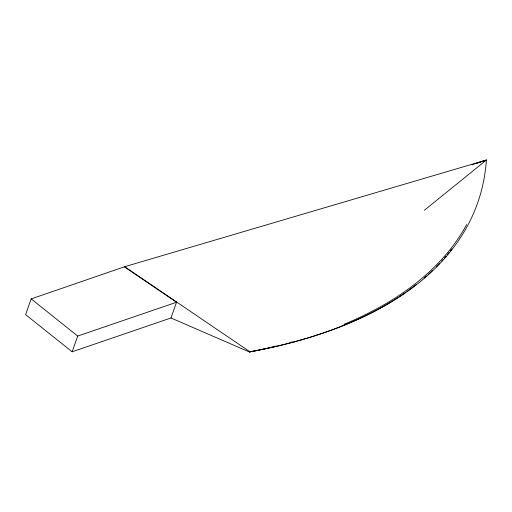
<?xml version="1.0" encoding="UTF-8"?>
<svg xmlns="http://www.w3.org/2000/svg" width="512" height="512" viewBox="0 0 512 512"><rect width="100%" height="100%" fill="white"/><g stroke="black" fill="none" stroke-linecap="round" stroke-linejoin="round"><path stroke-width="0.77" d="M424.339 210.278L486.4 160.038L124.646 266.714L31.168 298.906L25.6 314.63L72.141 351.789L170.976 317.978L249.331 351.962L249.984 351.827A764.07 348.07 19.5 0 0 486.4 160.038L475.898 163.462M72.141 351.789L77.709 336.064L176.544 302.253L124.563 266.95M170.976 317.978L176.627 302.016M472.109 164.73L474.381 163.968M475.795 163.578L486.4 160.038M124.646 266.714L249.984 351.827M31.168 298.906L77.709 336.064M451.917 248.922A764.07 348.07 19.5 0 1 450.483 250.752M449.024 252.576A764.07 348.07 19.5 0 1 447.533 254.387M446.016 256.186A764.07 348.07 19.5 0 1 444.474 257.971M442.899 259.744A764.07 348.07 19.5 0 1 441.837 260.915M439.667 263.245A764.07 348.07 19.5 0 1 438.566 264.403M438.01 264.979A764.07 348.07 19.5 0 1 436.378 266.643M432.467 270.483A764.07 348.07 19.5 0 1 428.41 274.259M426.63 275.853A764.07 348.07 19.5 0 1 424.218 277.965M416.243 284.506A764.07 348.07 19.5 0 1 406.848 291.507M405.555 292.422A764.07 348.07 19.5 0 1 398.931 296.902M397.581 297.779A764.07 348.07 19.5 0 1 346.65 324.141M345.901 324.448A764.07 348.07 19.5 0 1 249.331 351.962A776.55 351.981 18.9 0 0 276.256 346.086M466.669 224.57A776.55 351.981 18.9 0 1 343.974 324.32M292.32 341.914A776.55 351.981 18.9 0 1 289.984 342.554"/></g></svg>
